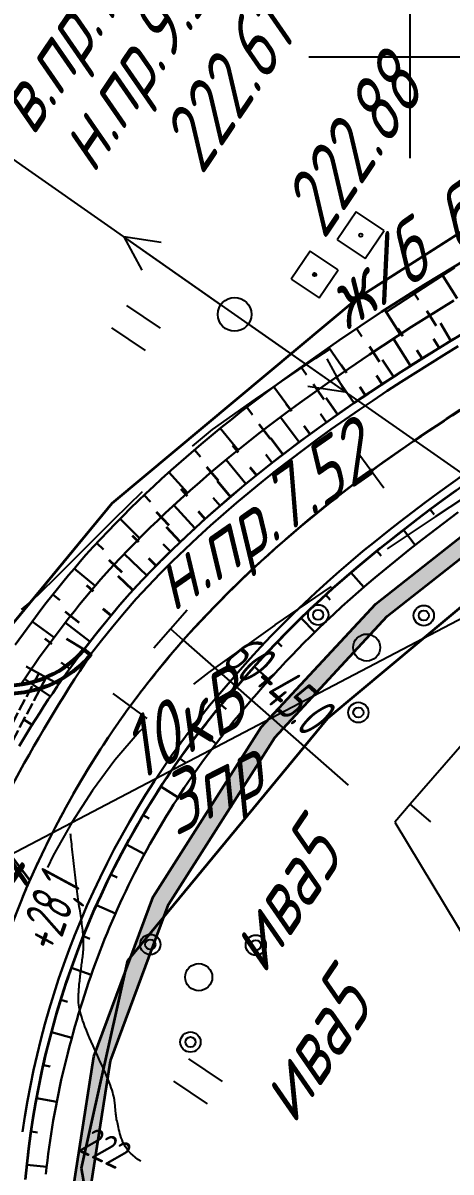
# Model space of a CAD drawing. Header units: millimetres. Extents: x -698 to 8131, y -704 to 4503.
# Drawn here: x 4483 to 4508.4, y 2994.8 to 3062.8 of the extents above; entities that cross this region are included whole.
import ezdxf
from ezdxf import colors
from ezdxf.entities.mleader import LeaderData, LeaderLine
from ezdxf.math import Vec2, Vec3

# ---------------------------------------------------------------- set-up
doc = ezdxf.new("R2010")
doc.units = ezdxf.units.MM
for name, pattern in [('ACAD_ISO02W100', [15, 12, -3]), ('CONTI', [0]), ('STROT', [1.7, 0.5, -1.2])]:
    doc.linetypes.add(name, pattern=pattern)
for name, color, linetype, lineweight in [('10', 1, 'Continuous', 35), ('КОПИЯ_ОСЬ_13_ОТКОСЫ', 7, 'Continuous', 30), ('ОСЬ_ВЕРХ_ПОКРЫТИЯ_ГРАНИЦЫ_ПОЛОС', 7, 'Continuous', 30), ('ОСЬ_ВЕРХ_ПОКРЫТИЯ_ОСЬ', 1, 'Continuous', 30), ('Ось_примыкания', 1, 'Continuous', 35), ('Площ примыкании', 101, 'Continuous', 30), ('Тротуар', 40, 'Continuous', 35), ('Трубы мет.', 7, 'ACAD_ISO02W100', 30)]:
    doc.layers.add(name, color=color, linetype=linetype, lineweight=lineweight)
for name, color, linetype in [('GOR_BDEFAULT', 212, 'CONTI'), ('NAD_MDEFAULT', 7, 'CONTI'), ('PI_OTDEFAULT', 172, 'CONTI'), ('PI_TTDEFAULT', 5, 'CONTI'), ('SETKR', 2, 'CONTI'), ('SIT_LDEFAULT', 7, 'CONTI'), ('USLZNDEFAULT', 7, 'CONTI'), ('ZAPSKDEFAULT', 7, 'CONTI'), ('Выноски', 250, 'Continuous'), ('ОСЬ_ВЕРХ_ПОКРЫТИЯ_ПИКЕТЫ', 1, 'Continuous'), ('ОСЬ_ВЕРХ_ПОКРЫТИЯ_РАЗБИВКА_КРИВ', 1, 'Continuous'), ('разметка', 7, 'Continuous')]:
    doc.layers.add(name, color=color, linetype=linetype)
doc.styles.add('eskd', font='isocpeui.ttf', dxfattribs={"width": 1.2})
doc.styles.add('SHRFT', font='isocpeui.ttf', dxfattribs={"width": 3.5})
doc.styles.get("Standard").update_dxf_attribs({"font": 'isocpeui.ttf'})
doc.styles.add('ГОСТ', font='isocpeui.ttf', dxfattribs={"height": 4})

# ---------------------------------------------------------------- blocks, each defined once
blk = doc.blocks.new('BL_333')
at = {"color": 0}
for p, q in [((0, -6), (0, 6)), ((-6, 0), (6, 0))]:
    blk.add_line(p, q, dxfattribs=at)
blk = doc.blocks.new('BL_2011')
at = {"color": 0}
for p, q in [((0, 0), (0, 2.4)), ((1.6, 0), (1.6, 2.4))]:
    blk.add_line(p, q, dxfattribs=at)
blk = doc.blocks.new('BL_2009')
at = {"color": 0}
for centre, radius in [((0, 3.46), 0.6), ((0, 3.46), 0.3), ((0, 0), 0.8), ((-3.46, -1.74), 0.6), ((3.46, -1.74), 0.6), ((-3.46, -1.74), 0.3), ((3.46, -1.74), 0.3)]:
    blk.add_circle(centre, radius, dxfattribs=at)
blk = doc.blocks.new('BL_20')
at = {"color": 0}
blk.add_circle((0, 0), 1, dxfattribs=at)
blk = doc.blocks.new('BL_27')
at = {"color": 0}
for p, q in [((1, 1), (-1, 1)), ((-1, 1), (-1, -1)), ((1, -1), (1, 1)), ((-1, -1), (1, -1))]:
    blk.add_line(p, q, dxfattribs=at)
blk.add_circle((0, 0), 0.1, dxfattribs=at)
blk = doc.blocks.new('*U49')
at = {"layer": 'КОПИЯ_ОСЬ_13_ОТКОСЫ'}
for points in [[(112.901, 417.104), (114.11, 418.74), (114.429, 419.16), (114.751, 419.578), (115.077, 419.993), (115.405, 420.405), (115.738, 420.815), (116.073, 421.222), (116.412, 421.626), (116.754, 422.027), (117.099, 422.426), (117.53, 422.896), (117.964, 423.362), (118.403, 423.825), (118.846, 424.283), (119.293, 424.738), (119.742, 425.182), (120.194, 425.622), (120.649, 426.059), (121.108, 426.491), (121.57, 426.921), (122.149, 427.444), (122.733, 427.962), (123.322, 428.475), (123.915, 428.982), (124.508, 429.476), (125.105, 429.966), (125.707, 430.45), (126.312, 430.929), (127.119, 431.552), (127.932, 432.167), (128.751, 432.773), (129.571, 433.366), (132.075, 435.128), (134.597, 436.808), (137.127, 438.416), (139.658, 439.965)], [(113.223, 414.718), (113.497, 415.128), (113.774, 415.535), (114.054, 415.94), (114.337, 416.343), (114.624, 416.743), (114.914, 417.142), (115.207, 417.537), (115.503, 417.931), (115.802, 418.322), (116.105, 418.711), (116.41, 419.097), (116.719, 419.48), (117.031, 419.862), (117.346, 420.24), (117.664, 420.616), (117.985, 420.99), (118.309, 421.361), (118.731, 421.817), (119.158, 422.27), (119.588, 422.718), (120.022, 423.163), (120.46, 423.604), (120.9, 424.036), (121.344, 424.463), (121.791, 424.888), (122.241, 425.308), (122.695, 425.725), (123.264, 426.234), (123.838, 426.738), (124.417, 427.237), (124.999, 427.73), (125.584, 428.211), (126.172, 428.688), (126.764, 429.16), (127.36, 429.627), (128.155, 430.234), (128.956, 430.834), (129.764, 431.425), (131.393, 432.59), (133.872, 434.292), (136.371, 435.921), (138.88, 437.486)], [(138.173, 439.056), (139.065, 437.598)], [(136.474, 438.001), (136.78, 437.52)], [(134.786, 436.928), (135.703, 435.486)], [(133.119, 435.823), (133.433, 435.352)], [(131.465, 434.699), (132.442, 433.31)], [(129.829, 433.548), (130.152, 433.089)], [(128.21, 432.374), (129.214, 431.024)], [(126.617, 431.166), (126.956, 430.727)], [(125.051, 429.921), (126.101, 428.631)], [(123.514, 428.641), (123.871, 428.225)], [(122.012, 427.321), (123.111, 426.098)], [(120.546, 425.96), (120.92, 425.568)], [(119.117, 424.56), (120.275, 423.419)], [(117.734, 423.116), (118.126, 422.75)], [(116.406, 421.619), (117.634, 420.582)], [(115.139, 420.072), (115.556, 419.741)], [(113.922, 418.485), (115.206, 417.536)]]:
    blk.add_lwpolyline(points, dxfattribs=at)

msp = doc.modelspace()

# ---------------------------------------------------------------- hatches: boundary and pattern name
at = {"layer": 'Тротуар', "lineweight": 30, "ltscale": 7}
msp.add_hatch(color=256, dxfattribs=at).paths.add_polyline_path([(4549.702, 3057.192), (4549.049, 3057.959), (4545.635, 3055.876), (4528.49, 3045.575), (4513.334, 3035.876), (4503.912, 3028.459), (4497.115, 3021.133), (4490.721, 3011.084), (4487.212, 3001.633), (4485.512, 2990.731), (4487.438, 2980.677), (4487.598, 2978.785), (4488.669, 2978.511), (4488.42, 2980.865), (4486.527, 2990.749), (4488.185, 3001.379), (4491.622, 3010.636), (4497.912, 3020.522), (4504.577, 3027.711), (4513.914, 3035.06), (4529.018, 3044.725), (4546.153, 3055.021)])

# ---------------------------------------------------------------- linework, layer by layer
at = {"layer": '10'}
for p, q in [((4594.853, 3105.354), (4502.873, 3046.584)), ((4502.873, 3046.584), (4488.273, 3034.384)), ((4488.273, 3034.384), (4472.633, 3015.434)), ((4501.053, 3021.664), (4513.503, 3032.064)), ((4501.053, 3021.664), (4513.503, 3032.064)), ((4489.213, 3007.324), (4501.053, 3021.664)), ((4489.213, 3007.324), (4501.053, 3021.664)), ((4486.483, 2995.014), (4489.213, 3007.324)), ((4486.483, 2995.014), (4489.213, 3007.324)), ((4489.673, 2976.534), (4486.483, 2995.014)), ((4489.673, 2976.534), (4486.483, 2995.014))]:
    msp.add_line(p, q, dxfattribs=at)
msp.add_lwpolyline([(4789.103, 3384.464), (4785.093, 3347.224), (4781.963, 3330.514), (4765.343, 3289.654), (4750.583, 3264.934), (4737.293, 3247.844), (4704.083, 3217.114), (4605.073, 3113.424), (4594.853, 3105.354), (4502.873, 3046.584), (4488.273, 3034.384), (4472.633, 3015.434), (4468.193, 2995.454), (4472.373, 2972.494)], dxfattribs=at)
at = {"layer": 'GOR_BDEFAULT', "color": 212, "elevation": 222, "flags": 128}
msp.add_lwpolyline([(4489.999, 2995.43), (4489.819, 2995.54), (4489.659, 2995.66), (4489.509, 2995.78), (4489.379, 2995.9), (4489.269, 2996.03), (4489.169, 2996.16), (4489.079, 2996.29), (4488.999, 2996.42), (4488.929, 2996.56), (4488.879, 2996.69), (4488.829, 2996.82), (4488.779, 2996.95), (4488.749, 2997.07), (4488.719, 2997.19), (4488.689, 2997.31), (4488.659, 2997.42), (4488.639, 2997.52), (4488.619, 2997.62), (4488.599, 2997.72), (4488.579, 2997.81), (4488.559, 2997.9), (4488.549, 2997.98), (4488.539, 2998.07), (4488.529, 2998.15), (4488.519, 2998.22), (4488.509, 2998.3), (4488.499, 2998.37), (4488.489, 2998.45), (4488.489, 2998.52), (4488.479, 2998.59), (4488.469, 2998.67), (4488.469, 2998.74), (4488.459, 2998.82), (4488.449, 2998.9), (4488.439, 2998.98), (4488.429, 2999.07), (4488.409, 2999.17), (4488.389, 2999.27), (4488.359, 2999.38), (4488.329, 2999.5), (4488.289, 2999.63), (4488.239, 2999.77), (4488.189, 2999.92), (4488.129, 3000.08), (4488.059, 3000.26), (4487.979, 3000.45), (4487.889, 3000.65), (4487.799, 3000.87), (4487.699, 3001.09), (4487.589, 3001.32), (4487.489, 3001.55), (4487.379, 3001.79), (4487.269, 3002.03), (4487.159, 3002.27), (4487.059, 3002.51), (4486.959, 3002.74), (4486.859, 3002.97), (4486.769, 3003.19), (4486.679, 3003.4), (4486.609, 3003.6), (4486.539, 3003.79), (4486.489, 3003.96), (4486.439, 3004.13), (4486.399, 3004.28), (4486.369, 3004.42), (4486.349, 3004.56), (4486.329, 3004.69), (4486.309, 3004.81), (4486.309, 3004.92), (4486.299, 3005.03), (4486.299, 3005.14), (4486.299, 3005.24), (4486.309, 3005.34), (4486.319, 3005.44), (4486.319, 3005.53), (4486.329, 3005.63), (4486.339, 3005.73), (4486.349, 3005.82), (4486.349, 3005.92), (4486.359, 3006.01), (4486.369, 3006.11), (4486.379, 3006.21), (4486.389, 3006.3), (4486.399, 3006.4), (4486.409, 3006.5), (4486.419, 3006.59), (4486.439, 3006.69), (4486.449, 3006.78), (4486.459, 3006.88), (4486.469, 3006.97), (4486.479, 3007.07), (4486.499, 3007.16), (4486.509, 3007.26), (4486.519, 3007.35), (4486.539, 3007.45), (4486.549, 3007.55), (4486.559, 3007.64), (4486.569, 3007.74), (4486.579, 3007.84), (4486.589, 3007.94), (4486.589, 3008.04), (4486.599, 3008.14), (4486.599, 3008.24), (4486.599, 3008.34), (4486.599, 3008.45), (4486.599, 3008.55), (4486.589, 3008.66), (4486.579, 3008.77), (4486.579, 3008.88), (4486.559, 3008.99), (4486.549, 3009.11), (4486.539, 3009.23), (4486.519, 3009.35), (4486.499, 3009.47), (4486.489, 3009.59), (4486.469, 3009.72), (4486.449, 3009.84), (4486.429, 3009.97), (4486.409, 3010.11), (4486.389, 3010.24), (4486.369, 3010.38), (4486.349, 3010.52), (4486.319, 3010.66), (4486.299, 3010.8), (4486.279, 3010.95), (4486.259, 3011.1), (4486.239, 3011.25), (4486.219, 3011.4), (4486.199, 3011.56), (4486.179, 3011.72), (4486.159, 3011.88), (4486.139, 3012.04), (4486.119, 3012.21), (4486.099, 3012.38), (4486.079, 3012.55), (4486.059, 3012.72), (4486.039, 3012.89), (4486.019, 3013.07), (4485.999, 3013.24), (4485.979, 3013.41), (4485.959, 3013.58), (4485.949, 3013.74), (4485.929, 3013.9), (4485.909, 3014.06), (4485.899, 3014.21), (4485.879, 3014.35), (4485.869, 3014.48), (4485.849, 3014.6), (4485.839, 3014.71), (4485.829, 3014.81)], dxfattribs=at)
msp.add_lwpolyline([(4489.999, 2995.43), (4489.819, 2995.54), (4489.659, 2995.66), (4489.509, 2995.78), (4489.379, 2995.9), (4489.269, 2996.03), (4489.169, 2996.16), (4489.079, 2996.29), (4488.999, 2996.42), (4488.929, 2996.56), (4488.879, 2996.69), (4488.829, 2996.82), (4488.779, 2996.95), (4488.749, 2997.07), (4488.719, 2997.19), (4488.689, 2997.31), (4488.659, 2997.42), (4488.639, 2997.52), (4488.619, 2997.62), (4488.599, 2997.72), (4488.579, 2997.81), (4488.559, 2997.9), (4488.549, 2997.98), (4488.539, 2998.07), (4488.529, 2998.15), (4488.519, 2998.22), (4488.509, 2998.3), (4488.499, 2998.37), (4488.489, 2998.45), (4488.489, 2998.52), (4488.479, 2998.59), (4488.469, 2998.67), (4488.469, 2998.74), (4488.459, 2998.82), (4488.449, 2998.9), (4488.439, 2998.98), (4488.429, 2999.07), (4488.409, 2999.17), (4488.389, 2999.27), (4488.359, 2999.38), (4488.329, 2999.5), (4488.289, 2999.63), (4488.239, 2999.77), (4488.189, 2999.92), (4488.129, 3000.08), (4488.059, 3000.26), (4487.979, 3000.45), (4487.889, 3000.65), (4487.799, 3000.87), (4487.699, 3001.09), (4487.589, 3001.32), (4487.489, 3001.55), (4487.379, 3001.79), (4487.269, 3002.03), (4487.159, 3002.27), (4487.059, 3002.51), (4486.959, 3002.74), (4486.859, 3002.97), (4486.769, 3003.19), (4486.679, 3003.4), (4486.609, 3003.6), (4486.539, 3003.79), (4486.489, 3003.96), (4486.439, 3004.13), (4486.399, 3004.28), (4486.369, 3004.42), (4486.349, 3004.56), (4486.329, 3004.69), (4486.309, 3004.81), (4486.309, 3004.92), (4486.299, 3005.03), (4486.299, 3005.14), (4486.299, 3005.24), (4486.309, 3005.34), (4486.319, 3005.44), (4486.319, 3005.53), (4486.329, 3005.63), (4486.339, 3005.73), (4486.349, 3005.82), (4486.349, 3005.92), (4486.359, 3006.01), (4486.369, 3006.11), (4486.379, 3006.21), (4486.389, 3006.3), (4486.399, 3006.4), (4486.409, 3006.5), (4486.419, 3006.59), (4486.439, 3006.69), (4486.449, 3006.78), (4486.459, 3006.88), (4486.469, 3006.97), (4486.479, 3007.07), (4486.499, 3007.16), (4486.509, 3007.26), (4486.519, 3007.35), (4486.539, 3007.45), (4486.549, 3007.55), (4486.559, 3007.64), (4486.569, 3007.74), (4486.579, 3007.84), (4486.589, 3007.94), (4486.589, 3008.04), (4486.599, 3008.14), (4486.599, 3008.24), (4486.599, 3008.34), (4486.599, 3008.45), (4486.599, 3008.55), (4486.589, 3008.66), (4486.579, 3008.77), (4486.579, 3008.88), (4486.559, 3008.99), (4486.549, 3009.11), (4486.539, 3009.23), (4486.519, 3009.35), (4486.499, 3009.47), (4486.489, 3009.59), (4486.469, 3009.72), (4486.449, 3009.84), (4486.429, 3009.97), (4486.409, 3010.11), (4486.389, 3010.24), (4486.369, 3010.38), (4486.349, 3010.52), (4486.319, 3010.66), (4486.299, 3010.8), (4486.279, 3010.95), (4486.259, 3011.1), (4486.239, 3011.25), (4486.219, 3011.4), (4486.199, 3011.56), (4486.179, 3011.72), (4486.159, 3011.88), (4486.139, 3012.04), (4486.119, 3012.21), (4486.099, 3012.38), (4486.079, 3012.55), (4486.059, 3012.72), (4486.039, 3012.89), (4486.019, 3013.07), (4485.999, 3013.24), (4485.979, 3013.41), (4485.959, 3013.58), (4485.949, 3013.74), (4485.929, 3013.9), (4485.909, 3014.06), (4485.899, 3014.21), (4485.879, 3014.35), (4485.869, 3014.48), (4485.849, 3014.6), (4485.839, 3014.71), (4485.829, 3014.81)], dxfattribs=at)
at = {"layer": 'PI_TTDEFAULT', "color": 5}
msp.add_point((4500.279, 3047.94, 222.862), dxfattribs=at)
at = {"layer": 'SIT_LDEFAULT', "color": 7}
for p, q in [((4470.679, 3062.98), (4495.539, 3045.58)), ((4494.719, 3046.15), (4488.989, 3050.17)), ((4488.989, 3050.17), (4490.049, 3048.2)), ((4491.199, 3049.84), (4488.989, 3050.17)), ((4504.539, 3045.73), (4508.579, 3048.36)), ((4495.539, 3045.58), (4515.979, 3031.25)), ((4496.359, 3045.01), (4502.089, 3040.99)), ((4500.349, 3042.98), (4501.199, 3043.54)), ((4496.769, 3040.56), (4500.349, 3042.98)), ((4502.089, 3040.99), (4501.029, 3042.95)), ((4499.879, 3041.32), (4502.089, 3040.99)), ((4494.239, 3038.76), (4496.769, 3040.56)), ((4493.039, 3037.78), (4494.239, 3038.76)), ((4511.639, 3036.39), (4507.409, 3033.6)), ((4488.399, 3033.44), (4490.079, 3035.09)), ((4507.409, 3033.6), (4504.579, 3031.7)), ((4486.539, 3031.57), (4488.399, 3033.44)), ((4484.869, 3029.89), (4486.539, 3031.57)), ((4515.979, 3031.25), (4463.799, 3003.88)), ((4483.489, 3028.57), (4484.869, 3029.89)), ((4501.259, 3029.47), (4497.929, 3027.19)), ((4482.919, 3028.11), (4483.489, 3028.57)), ((4497.929, 3027.18), (4493.999, 3024.37)), ((4493.989, 3024.38), (4493.109, 3023.69)), ((4512.479, 3024.12), (4505.939, 3016.57)), ((4489.899, 3020.86), (4488.449, 3019.18)), ((4490.099, 3021.05), (4489.899, 3020.86)), ((4488.449, 3019.18), (4487.119, 3017.38)), ((4487.119, 3017.38), (4485.899, 3015.49)), ((4505.939, 3016.57), (4505.019, 3015.51)), ((4507.149, 3015.52), (4505.939, 3016.57)), ((4485.899, 3015.49), (4484.799, 3013.53)), ((4505.029, 3015.51), (4509.469, 3008.15)), ((4484.799, 3013.53), (4484.469, 3012.83))]:
    msp.add_line(p, q, dxfattribs=at)
at = {"layer": 'КОПИЯ_ОСЬ_13_ОТКОСЫ'}
for points in [[(4482.867, 3023.632), (4483.141, 3024.042), (4483.418, 3024.449), (4483.698, 3024.854), (4483.981, 3025.257), (4484.268, 3025.658), (4484.558, 3026.056), (4484.851, 3026.452), (4485.147, 3026.845), (4485.446, 3027.236), (4485.749, 3027.625), (4486.054, 3028.011), (4486.363, 3028.395), (4486.675, 3028.776), (4486.99, 3029.154), (4487.308, 3029.531), (4487.629, 3029.904), (4487.953, 3030.275), (4488.375, 3030.731), (4488.802, 3031.184), (4489.232, 3031.632), (4489.666, 3032.077), (4490.104, 3032.518), (4490.545, 3032.95), (4490.988, 3033.378), (4491.435, 3033.802), (4491.885, 3034.222), (4492.339, 3034.639), (4492.908, 3035.148), (4493.482, 3035.652), (4494.061, 3036.151), (4494.644, 3036.644), (4495.228, 3037.126), (4495.816, 3037.602), (4496.408, 3038.074), (4497.004, 3038.541), (4497.799, 3039.148), (4498.601, 3039.748), (4499.408, 3040.339), (4501.038, 3041.504), (4503.516, 3043.207), (4506.015, 3044.835), (4508.524, 3046.4)], [(4482.778, 3020.006), (4483.017, 3020.406), (4483.258, 3020.805), (4483.503, 3021.202), (4483.751, 3021.597), (4484.002, 3021.991), (4484.256, 3022.382), (4484.513, 3022.771), (4484.774, 3023.158), (4485.037, 3023.543), (4485.303, 3023.926), (4485.572, 3024.307), (4485.844, 3024.686), (4486.12, 3025.062), (4486.398, 3025.436), (4486.679, 3025.809), (4486.963, 3026.179), (4487.25, 3026.546), (4487.54, 3026.912), (4487.833, 3027.275), (4488.128, 3027.636), (4488.426, 3027.994), (4488.728, 3028.35), (4489.032, 3028.704), (4489.339, 3029.055), (4489.749, 3029.498), (4490.163, 3029.937), (4490.582, 3030.372), (4491.004, 3030.804), (4491.429, 3031.231), (4491.858, 3031.651), (4492.29, 3032.067), (4492.725, 3032.479), (4493.164, 3032.888), (4493.606, 3033.293), (4494.161, 3033.789), (4494.721, 3034.28), (4495.286, 3034.766), (4495.855, 3035.246), (4496.426, 3035.717), (4497.001, 3036.182), (4497.58, 3036.643), (4498.163, 3037.099), (4498.943, 3037.694), (4499.729, 3038.28), (4500.52, 3038.859), (4502.942, 3040.553), (4505.405, 3042.18), (4507.891, 3043.742), (4510.39, 3045.248)], [(4505.959, 3042.528), (4504.947, 3044.139)], [(4507.652, 3043.592), (4507.315, 3044.129)], [(4502.619, 3040.328), (4501.55, 3041.856)], [(4504.282, 3041.439), (4503.94, 3041.957)], [(4500.981, 3039.181), (4500.627, 3039.687)], [(4499.361, 3038.007), (4498.255, 3039.49)], [(4496.212, 3035.541), (4495.038, 3036.97)], [(4497.772, 3036.793), (4497.391, 3037.278)], [(4483.187, 2994.581), (4483.225, 2994.98), (4483.266, 2995.378), (4483.311, 2995.776), (4483.358, 2996.173), (4483.409, 2996.57), (4483.463, 2996.967), (4483.52, 2997.363), (4483.58, 2997.759), (4483.643, 2998.154), (4483.709, 2998.548), (4483.778, 2998.943), (4483.851, 2999.336), (4483.927, 2999.729), (4484.005, 3000.122), (4484.087, 3000.514), (4484.172, 3000.905), (4484.26, 3001.295), (4484.351, 3001.685), (4484.445, 3002.074), (4484.542, 3002.462), (4484.642, 3002.85), (4484.746, 3003.236), (4484.852, 3003.622), (4484.962, 3004.007), (4485.074, 3004.391), (4485.189, 3004.775), (4485.307, 3005.157), (4485.429, 3005.538), (4485.553, 3005.919), (4485.681, 3006.298), (4485.811, 3006.676), (4485.944, 3007.054), (4486.081, 3007.43), (4486.22, 3007.805), (4486.362, 3008.18), (4486.507, 3008.552), (4486.656, 3008.924), (4486.807, 3009.295), (4486.961, 3009.664), (4487.118, 3010.033), (4487.277, 3010.4), (4487.44, 3010.765), (4487.606, 3011.13), (4487.774, 3011.493), (4487.945, 3011.854), (4488.119, 3012.215), (4488.296, 3012.574), (4488.476, 3012.931), (4488.658, 3013.288), (4488.844, 3013.642), (4489.032, 3013.996), (4489.223, 3014.348), (4489.417, 3014.698), (4489.613, 3015.046), (4489.812, 3015.394), (4490.014, 3015.739), (4490.219, 3016.083), (4490.426, 3016.426), (4490.636, 3016.766), (4490.849, 3017.105), (4491.064, 3017.443), (4491.282, 3017.778), (4491.503, 3018.112), (4491.726, 3018.444), (4491.952, 3018.775), (4492.18, 3019.103), (4492.412, 3019.43), (4492.645, 3019.755), (4492.881, 3020.078), (4493.12, 3020.4), (4493.361, 3020.719), (4493.605, 3021.036), (4493.851, 3021.352), (4494.1, 3021.665), (4494.351, 3021.977), (4494.605, 3022.287), (4494.861, 3022.594), (4495.119, 3022.9), (4495.38, 3023.203), (4495.644, 3023.505), (4495.983, 3023.901), (4496.325, 3024.295), (4496.671, 3024.685), (4497.021, 3025.072), (4497.374, 3025.457), (4497.734, 3025.839), (4498.098, 3026.218), (4498.464, 3026.595), (4498.835, 3026.968), (4499.207, 3027.339), (4499.683, 3027.799), (4500.162, 3028.255), (4500.646, 3028.706), (4501.134, 3029.153), (4501.631, 3029.597), (4502.132, 3030.036), (4502.637, 3030.472), (4503.145, 3030.903), (4505.23, 3032.594), (4507.402, 3034.248), (4509.645, 3035.861)], [(4493.194, 3032.916), (4491.941, 3034.273)], [(4494.686, 3034.249), (4494.281, 3034.714)], [(4484.37, 2994.668), (4484.413, 2995.067), (4484.46, 2995.466), (4484.51, 2995.864), (4484.564, 2996.262), (4484.62, 2996.66), (4484.68, 2997.057), (4484.743, 2997.453), (4484.809, 2997.849), (4484.879, 2998.245), (4484.951, 2998.64), (4485.028, 2999.042), (4485.109, 2999.444), (4485.193, 2999.845), (4485.281, 3000.245), (4485.372, 3000.644), (4485.466, 3001.043), (4485.564, 3001.441), (4485.664, 3001.838), (4485.768, 3002.234), (4485.876, 3002.63), (4485.986, 3003.024), (4486.089, 3003.401), (4486.196, 3003.776), (4486.305, 3004.151), (4486.417, 3004.524), (4486.532, 3004.897), (4486.651, 3005.269), (4486.771, 3005.64), (4486.895, 3006.01), (4487.022, 3006.379), (4487.152, 3006.747), (4487.284, 3007.114), (4487.42, 3007.48), (4487.558, 3007.845), (4487.699, 3008.209), (4487.843, 3008.571), (4487.99, 3008.933), (4488.14, 3009.293), (4488.293, 3009.652), (4488.448, 3010.01), (4488.607, 3010.367), (4488.768, 3010.722), (4488.931, 3011.076), (4489.098, 3011.429), (4489.268, 3011.78), (4489.44, 3012.131), (4489.614, 3012.479), (4489.792, 3012.827), (4489.973, 3013.173), (4490.156, 3013.517), (4490.341, 3013.861), (4490.53, 3014.202), (4490.721, 3014.542), (4490.915, 3014.881), (4491.111, 3015.218), (4491.311, 3015.554), (4491.512, 3015.888), (4491.717, 3016.22), (4491.924, 3016.551), (4492.133, 3016.88), (4492.346, 3017.207), (4492.561, 3017.533), (4492.778, 3017.857), (4492.998, 3018.18), (4493.22, 3018.5), (4493.463, 3018.843), (4493.707, 3019.184), (4493.955, 3019.523), (4494.206, 3019.859), (4494.46, 3020.194), (4494.716, 3020.526), (4494.975, 3020.856), (4495.237, 3021.184), (4495.502, 3021.51), (4495.769, 3021.834), (4496.039, 3022.155), (4496.53, 3022.724), (4496.86, 3023.113), (4497.194, 3023.499), (4497.531, 3023.881), (4497.872, 3024.261), (4498.216, 3024.638), (4498.568, 3025.014), (4498.923, 3025.387), (4499.282, 3025.756), (4499.643, 3026.124), (4500.007, 3026.488), (4500.473, 3026.941), (4500.943, 3027.39), (4501.417, 3027.835), (4501.895, 3028.275), (4502.383, 3028.713), (4502.875, 3029.147), (4503.37, 3029.577), (4503.869, 3030.003), (4505.92, 3031.676), (4506.619, 3032.222), (4508.783, 3033.87)], [(4507.121, 3034.034), (4507.352, 3033.73)], [(4505.529, 3032.823), (4506.223, 3031.912)], [(4491.743, 3031.539), (4491.314, 3031.98)], [(4503.969, 3031.572), (4504.212, 3031.272)], [(4490.337, 3030.118), (4489.004, 3031.396)], [(4502.43, 3030.295), (4503.186, 3029.418)], [(4500.932, 3028.969), (4501.195, 3028.682)], [(4488.232, 3027.76), (4487.758, 3028.154)], [(4499.475, 3027.599), (4500.286, 3026.76)], [(4486.98, 3026.2), (4485.52, 3027.332)], [(4498.063, 3026.182), (4498.345, 3025.91)], [(4485.782, 3024.599), (4485.283, 3024.96)], [(4496.701, 3024.718), (4497.577, 3023.933)], [(4484.639, 3022.958), (4483.105, 3023.989)], [(4494.741, 3022.451), (4495.047, 3022.197)], [(4483.551, 3021.28), (4483.029, 3021.606)], [(4493.492, 3020.89), (4494.437, 3020.164)], [(4492.305, 3019.28), (4492.632, 3019.048)], [(4491.182, 3017.625), (4492.191, 3016.969)], [(4490.126, 3015.927), (4490.474, 3015.72)], [(4489.136, 3014.189), (4490.205, 3013.609)], [(4488.216, 3012.413), (4488.584, 3012.232)], [(4487.367, 3010.603), (4488.489, 3010.103)], [(4486.59, 3008.76), (4486.974, 3008.607)], [(4485.885, 3006.888), (4487.055, 3006.474)], [(4485.255, 3004.99), (4485.653, 3004.867)], [(4484.701, 3003.069), (4485.908, 3002.746)], [(4484.222, 3001.127), (4484.615, 3001.039)], [(4483.82, 2999.168), (4485.01, 2998.948)], [(4483.495, 2997.195), (4483.882, 2997.139)], [(4483.248, 2995.21), (4484.416, 2995.089)]]:
    msp.add_lwpolyline(points, dxfattribs=at)
at = {"layer": 'ОСЬ_ВЕРХ_ПОКРЫТИЯ_ГРАНИЦЫ_ПОЛОС', "linetype": 'Continuous'}
for points in [[(4477.355, 3025.772, 0.465023), (4486.629, 3025.743), (4487.277, 3026.58), (4487.949, 3027.418), (4488.636, 3028.243), (4489.342, 3029.059), (4490.057, 3029.828), (4490.781, 3030.579), (4491.515, 3031.316), (4492.26, 3032.04), (4493.014, 3032.75), (4493.777, 3033.448), (4494.549, 3034.132), (4495.328, 3034.804), (4496.116, 3035.463), (4496.91, 3036.111), (4497.71, 3036.747), (4498.517, 3037.371), (4499.329, 3037.985), (4500.147, 3038.588), (4500.969, 3039.181), (4501.796, 3039.765), (4502.626, 3040.339), (4503.461, 3040.904), (4504.298, 3041.46), (4505.138, 3042.008), (4505.981, 3042.549), (4506.827, 3043.082), (4507.674, 3043.608), (4508.523, 3044.128)], [(4477.009, 3025.402, 0.462369), (4487.018, 3025.429), (4487.018, 3025.429), (4487.018, 3025.429), (4487.018, 3025.429), (4487.018, 3025.429), (4487.018, 3025.429), (4487.018, 3025.429), (4487.018, 3025.429), (4487.669, 3026.271), (4488.336, 3027.101), (4489.018, 3027.919), (4489.714, 3028.725), (4490.42, 3029.484), (4491.138, 3030.229), (4491.866, 3030.961), (4492.605, 3031.679), (4493.354, 3032.384), (4494.111, 3033.076), (4494.878, 3033.756), (4495.652, 3034.423), (4496.434, 3035.078), (4497.223, 3035.721), (4498.019, 3036.353), (4498.821, 3036.974), (4499.629, 3037.585), (4500.442, 3038.184), (4501.26, 3038.774), (4502.082, 3039.355), (4502.909, 3039.926), (4503.739, 3040.489), (4504.573, 3041.043), (4505.41, 3041.589), (4506.25, 3042.127), (4507.092, 3042.658), (4507.936, 3043.183), (4508.783, 3043.701)]]:
    msp.add_lwpolyline(points, format="xyb", dxfattribs=at)
for points in [[(4509.113, 3036.099), (4508.343, 3035.551), (4507.578, 3034.998), (4506.82, 3034.439), (4506.069, 3033.874), (4505.325, 3033.303), (4504.588, 3032.725), (4503.859, 3032.14), (4503.138, 3031.549), (4502.426, 3030.95), (4501.722, 3030.344), (4501.028, 3029.73), (4500.344, 3029.108), (4499.669, 3028.478), (4499.005, 3027.841), (4498.353, 3027.194), (4497.711, 3026.54), (4497.082, 3025.876), (4496.464, 3025.205), (4495.86, 3024.524), (4495.268, 3023.835), (4494.66, 3023.131), (4494.064, 3022.416), (4493.482, 3021.691), (4492.912, 3020.955), (4492.356, 3020.208), (4491.814, 3019.452), (4491.286, 3018.686), (4490.771, 3017.911), (4490.271, 3017.126), (4489.785, 3016.333), (4489.313, 3015.53), (4488.856, 3014.72), (4488.414, 3013.901), (4487.987, 3013.074), (4487.575, 3012.24), (4487.178, 3011.398), (4486.796, 3010.55), (4486.43, 3009.694), (4486.08, 3008.832), (4485.745, 3007.964), (4485.426, 3007.09), (4485.123, 3006.21), (4484.836, 3005.325), (4484.565, 3004.435), (4484.31, 3003.54), (4484.071, 3002.64), (4483.849, 3001.737), (4483.643, 3000.829), (4483.454, 2999.918), (4483.281, 2999.004), (4483.125, 2998.086), (4482.985, 2997.166)], [(4508.634, 3035.145), (4507.873, 3034.594), (4507.119, 3034.038), (4506.371, 3033.476), (4505.631, 3032.907), (4504.898, 3032.333), (4504.174, 3031.752), (4503.457, 3031.164), (4502.75, 3030.569), (4502.051, 3029.967), (4501.362, 3029.358), (4500.682, 3028.74), (4500.013, 3028.115), (4499.355, 3027.483), (4498.707, 3026.842), (4498.071, 3026.193), (4497.447, 3025.535), (4496.835, 3024.869), (4496.236, 3024.195), (4495.647, 3023.509), (4495.041, 3022.808), (4494.451, 3022.1), (4493.874, 3021.381), (4493.311, 3020.652), (4492.76, 3019.913), (4492.223, 3019.164), (4491.7, 3018.406), (4491.19, 3017.638), (4490.695, 3016.861), (4490.214, 3016.075), (4489.747, 3015.281), (4489.294, 3014.478), (4488.856, 3013.667), (4488.433, 3012.849), (4488.025, 3012.023), (4487.632, 3011.189), (4487.254, 3010.349), (4486.892, 3009.501), (4486.545, 3008.648), (4486.213, 3007.788), (4485.897, 3006.923), (4485.597, 3006.051), (4485.313, 3005.175), (4485.044, 3004.293), (4484.792, 3003.407), (4484.556, 3002.516), (4484.335, 3001.622), (4484.132, 3000.723), (4483.944, 2999.821), (4483.773, 2998.915), (4483.619, 2998.007), (4483.48, 2997.096), (4483.359, 2996.182), (4483.254, 2995.267), (4483.166, 2994.35)]]:
    msp.add_lwpolyline(points, dxfattribs=at)
at = {"layer": 'ОСЬ_ВЕРХ_ПОКРЫТИЯ_ОСЬ'}
msp.add_lwpolyline([(4478.869, 2986.704, -0.197747), (4492.5, 3026.29), (4492.5, 3026.29), (4493.149, 3027.014), (4493.81, 3027.727), (4494.483, 3028.428), (4495.168, 3029.119), (4495.863, 3029.798), (4496.568, 3030.467), (4497.283, 3031.126), (4498.008, 3031.774), (4498.741, 3032.413), (4499.483, 3033.041), (4500.233, 3033.66), (4500.99, 3034.27), (4501.754, 3034.871), (4502.525, 3035.463), (4503.303, 3036.047), (4504.086, 3036.622), (4504.875, 3037.19), (4505.67, 3037.751), (4506.469, 3038.304), (4507.273, 3038.851), (4508.081, 3039.392), (4508.893, 3039.926)], format="xyb", dxfattribs=at)
at = {"layer": 'ОСЬ_ВЕРХ_ПОКРЫТИЯ_ПИКЕТЫ'}
for p, q in [((4504.368, 3035.28), (4502.886, 3037.293)), ((4490.372, 3021.645), (4488.353, 3023.12))]:
    msp.add_line(p, q, dxfattribs=at)
at = {"layer": 'ОСЬ_ВЕРХ_ПОКРЫТИЯ_РАЗБИВКА_КРИВ'}
for p, q in [((4490.758, 3025.825), (4492.741, 3028.077)), ((4492.5, 3026.29), (4491.75, 3026.951)), ((4492.5, 3026.29), (4502.256, 3017.698))]:
    msp.add_line(p, q, dxfattribs=at)
at = {"layer": 'Ось_примыкания', "color": 0}
for p, q in [((4506.913, 3045.798), (4507.468, 3044.893)), ((4505.208, 3044.752), (4505.491, 3044.29)), ((4508.344, 3044.015), (4507.719, 3045.051)), ((4503.524, 3043.674), (4504.11, 3042.763)), ((4506.645, 3042.959), (4506.326, 3043.467)), ((4501.852, 3042.575), (4502.158, 3042.126)), ((4504.958, 3041.885), (4504.297, 3042.886)), ((4500.199, 3041.45), (4500.822, 3040.535)), ((4503.289, 3040.783), (4502.959, 3041.283)), ((4501.644, 3039.646), (4500.956, 3040.629)), ((4498.575, 3040.283), (4498.9, 3039.841)), ((4496.978, 3039.079), (4497.643, 3038.211)), ((4500.013, 3038.488), (4499.659, 3038.972)), ((4495.409, 3037.838), (4495.753, 3037.416)), ((4498.413, 3037.289), (4497.685, 3038.243)), ((4493.871, 3036.56), (4494.573, 3035.734)), ((4496.841, 3036.053), (4496.463, 3036.519)), ((4495.3, 3034.778), (4494.526, 3035.694)), ((4492.367, 3035.242), (4492.727, 3034.841)), ((4490.9, 3033.883), (4491.641, 3033.105)), ((4493.794, 3033.461), (4493.395, 3033.909)), ((4492.327, 3032.102), (4491.502, 3032.973)), ((4489.472, 3032.483), (4489.852, 3032.106)), ((4488.088, 3031.039), (4488.866, 3030.31)), ((4490.902, 3030.699), (4490.473, 3031.119)), ((4486.768, 3029.537), (4487.175, 3029.195)), ((4489.521, 3029.252), (4488.642, 3030.068)), ((4488.214, 3027.739), (4487.753, 3028.123)), ((4485.508, 3027.984), (4486.34, 3027.33)), ((4484.299, 3026.391), (4484.724, 3026.079)), ((4486.963, 3026.179), (4486.963, 3026.179))]:
    msp.add_line(p, q, dxfattribs=at)
at = {"layer": 'Ось_примыкания', "color": 0, "ltscale": 7}
msp.add_line((4486.629, 3025.743), (4485.598, 3026.369), dxfattribs=at)
at = {"layer": 'Ось_примыкания', "linetype": 'Continuous'}
for points in [[(4483.166, 2994.35), (4483.254, 2995.267), (4483.359, 2996.182), (4483.48, 2997.096), (4483.619, 2998.007), (4483.773, 2998.915), (4483.944, 2999.821), (4484.132, 3000.723), (4484.335, 3001.622), (4484.556, 3002.516), (4484.792, 3003.407), (4485.044, 3004.293), (4485.313, 3005.175), (4485.597, 3006.051), (4485.897, 3006.923), (4486.213, 3007.788), (4486.545, 3008.648), (4486.892, 3009.501), (4487.254, 3010.349), (4487.632, 3011.189), (4488.025, 3012.023), (4488.433, 3012.849), (4488.856, 3013.667), (4489.294, 3014.478), (4489.747, 3015.281), (4490.214, 3016.075), (4490.695, 3016.861), (4491.19, 3017.638), (4491.7, 3018.406), (4492.223, 3019.164), (4492.76, 3019.913), (4493.311, 3020.652), (4493.874, 3021.381), (4494.451, 3022.1), (4495.041, 3022.808), (4495.647, 3023.509), (4496.236, 3024.195), (4496.835, 3024.869), (4497.447, 3025.535), (4498.071, 3026.193), (4498.707, 3026.842), (4499.355, 3027.483), (4500.013, 3028.115), (4500.682, 3028.74), (4501.362, 3029.358), (4502.051, 3029.967), (4502.75, 3030.569), (4503.457, 3031.164), (4504.174, 3031.752), (4504.898, 3032.333), (4505.631, 3032.907), (4506.371, 3033.476), (4507.119, 3034.038), (4507.873, 3034.594), (4508.634, 3035.145)], [(4474.934, 3023.179), (4483.418, 3012.058)]]:
    msp.add_lwpolyline(points, dxfattribs=at)
at = {"layer": 'Площ примыкании', "linetype": 'Continuous', "lineweight": 30}
msp.add_lwpolyline([(4472.857, 3020.953), (4477.251, 3015.195, -0.261066), (4478.287, 3009.084, -0.048828), (4487.018, 3025.429, -0.462355), (4477.009, 3025.402)], format="xyb", dxfattribs=at)
at = {"layer": 'Площ примыкании', "color": 4, "lineweight": 53, "ltscale": 7}
msp.add_lwpolyline([(4486.619, 3025.73), (4487.01, 3025.42, -0.464305), (4477.026, 3025.42), (4477.355, 3025.772, 0.464092), (4486.619, 3025.73, -30851.96531)], format="xyb", dxfattribs=at)
at = {"layer": 'разметка', "lineweight": 30, "ltscale": 7}
msp.add_lwpolyline([(4490.033, 3023.281, -0.010875), (4492.5, 3026.29, -0.059731), (4505.685, 3037.762, -0.019876), (4520.52, 3047, 0.001893), (4545.335, 3061.631, 0.005338)], format="xyb", dxfattribs=at)
at = {"layer": 'разметка', "linetype": 'STROT', "lineweight": 30}
msp.add_lwpolyline([(4481.646, 3007.479, -0.081863), (4490.033, 3023.281)], format="xyb", dxfattribs=at)
at = {"layer": 'Тротуар', "linetype": 'Continuous'}
for points in [[(4488.42, 2980.865), (4486.527, 2990.749), (4488.185, 3001.379), (4491.622, 3010.636), (4497.912, 3020.522), (4504.577, 3027.711), (4513.914, 3035.06), (4529.018, 3044.725), (4546.153, 3055.021), (4549.702, 3057.192), (4553.74, 3061.51)], [(4487.438, 2980.677), (4485.512, 2990.731), (4487.212, 3001.633), (4490.721, 3011.084), (4497.117, 3021.135), (4503.897, 3028.448), (4513.334, 3035.876), (4528.491, 3045.575), (4545.634, 3055.876), (4549.049, 3057.959), (4549.339, 3058.269), (4548.595, 3059.518)]]:
    msp.add_lwpolyline(points, dxfattribs=at)
at = {"layer": 'Трубы мет.', "lineweight": 30}
msp.add_lwpolyline([(4485.067, 3023.693), (4483.199, 3024.721)], dxfattribs=at)
at = {"layer": 'Трубы мет.', "lineweight": 30, "ltscale": 0.06}
for points in [[(4476.88, 3011.007), (4483.946, 3024.31)], [(4477.322, 3010.773), (4484.384, 3024.068)]]:
    msp.add_lwpolyline(points, dxfattribs=at)

# ---------------------------------------------------------------- block references
at = {"layer": 'SETKR', "color": 82}
msp.add_blockref('BL_333', (4505.929, 3060.83), dxfattribs=at)
at = {"layer": 'USLZNDEFAULT', "color": 7, "rotation": 56}
for name, p in [('BL_27', (4503.009, 3050.27)), ('BL_27', (4500.279, 3047.94)), ('BL_20', (4495.539, 3045.58)), ('BL_2009', (4503.359, 3025.85)), ('BL_2009', (4493.419, 3006.33))]:
    msp.add_blockref(name, p, dxfattribs=at)
at = {"layer": 'ZAPSKDEFAULT', "color": 7, "rotation": 56}
for p in [(4490.263, 3043.447), (4493.929, 2998.83)]:
    msp.add_blockref('BL_2011', p, dxfattribs=at)
at = {"layer": 'КОПИЯ_ОСЬ_13_ОТКОСЫ'}
msp.add_blockref('*U49', (4369.644, 2608.914), dxfattribs=at)

# ---------------------------------------------------------------- texts
at = {"layer": 'GOR_BDEFAULT', "color": 212, "style": 'SHRFT', "width": 0.75}
msp.add_text('222', height=1.7223, rotation=334.70398, dxfattribs=at).set_placement((4486.176, 2996.054, 222))
msp.add_text('222', height=1.7223, rotation=334.70398, dxfattribs=at).set_placement((4486.176, 2996.054, 222))
at = {"layer": 'NAD_MDEFAULT', "color": 7, "style": 'eskd', "oblique": 10, "width": 0.8}
for s, rotation, p in [('в.о.11.63', 56, (4480.988, 3060.685)), ('в.пр.11.28', 56, (4483.598, 3056.051)), ('н.пр.9.36', 56, (4487.191, 3053.837)), ('ж/б блоки', 35, (4502.197, 3044.584)), ('н.пр.7.52', 34.81345, (4491.911, 3027.91)), ('10кВ', 29.06827, (4489.814, 3017.86)), ('3пр', 27, (4492.019, 3014.635)), ('ива5', 56, (4497.278, 3006.418)), ('н.пр.5.94', 56, (4475.298, 2999.96)), ('ива5', 56, (4499.055, 2997.536))]:
    msp.add_text(s, height=3.5, rotation=rotation, dxfattribs=at).set_placement(p)
at = {"layer": 'PI_OTDEFAULT', "color": 172, "style": 'eskd', "oblique": 10, "width": 0.8}
for s, p in [('222.61', (4493.602, 3053.755)), ('222.88', (4500.827, 3049.928))]:
    msp.add_text(s, height=3.5, rotation=56, dxfattribs=at).set_placement(p)
at = {"layer": 'ОСЬ_ВЕРХ_ПОКРЫТИЯ_ПИКЕТЫ', "width": 0.6}
msp.add_text('+28,1', height=2.5, rotation=70.78067, dxfattribs=at).set_placement((4484.981, 3007.632))
at = {"layer": 'ОСЬ_ВЕРХ_ПОКРЫТИЯ_РАЗБИВКА_КРИВ', "width": 0.6}
msp.add_text('60+45.0', height=2.5, rotation=318.62746, dxfattribs=at).set_placement((4494.707, 3025.013))

# ---------------------------------------------------------------- leaders
at = {"layer": 'Выноски', "linetype": 'Continuous'}
ml = msp.add_multileader_mtext('Standard', dxfattribs=at)
ml.set_content('Граница работа по примыканию', color=256, style='ГОСТ')
ml.set_leader_properties()
ml.build(insert=Vec2(0, 0))
ml.multileader.update_dxf_attribs({"text_left_attachment_type": 5, "text_right_attachment_type": 5, "dogleg_length": 0, "arrow_head_size": 0.18})
ctx = ml.context
ctx.base_point, ctx.char_height, ctx.arrow_head_size, ctx.landing_gap_size, ctx.plane_origin, ctx.plane_x_axis, ctx.plane_y_axis = Vec3(4434.439, 3073.232), 5, 0.18, 0, Vec3(4589.939, 3129.07), Vec3(0.559193, 0.829038), Vec3(-0.829038, 0.559193)
ctx.left_attachment, ctx.right_attachment = 5, 5
notes = []
notes.append((ctx, [(1, (1, 1, 0), (4434.439, 3073.232), (0.559193, 0.829038), 0, [(0, [(4475.293, 3022.705)], 0, [])])]))
ctx.mtext.insert, ctx.mtext.text_direction, ctx.mtext.rotation, ctx.mtext.flow_direction = Vec3(4429.106, 3076.829), Vec3(0.559193, 0.829038), 0.977384, 5
ml = msp.add_multileader_mtext('Standard', dxfattribs=at)
ml.set_content('Граница работа по примыканию', color=256, style='ГОСТ')
ml.set_leader_properties()
ml.build(insert=Vec2(0, 0))
ml.multileader.update_dxf_attribs({"text_left_attachment_type": 5, "text_right_attachment_type": 5, "dogleg_length": 0, "arrow_head_size": 0.18})
ctx = ml.context
ctx.base_point, ctx.char_height, ctx.arrow_head_size, ctx.landing_gap_size, ctx.plane_origin, ctx.plane_x_axis, ctx.plane_y_axis = Vec3(4561.087, 2987.724), 5, 0.18, 0, Vec3(4645.972, 3029.058), Vec3(0.559193, 0.829038), Vec3(-0.829038, 0.559193)
ctx.left_attachment, ctx.right_attachment = 5, 5
notes.append((ctx, [(1, (1, 1, 0), (4561.087, 2987.724), (0.559193, 0.829038), 0, [(0, [(4493.073, 2975.697)], 0, [])])]))
ctx.mtext.insert, ctx.mtext.text_direction, ctx.mtext.rotation, ctx.mtext.flow_direction = Vec3(4555.754, 2991.321), Vec3(0.559193, 0.829038), 0.977384, 5
ml = msp.add_multileader_mtext('Standard', dxfattribs=at)
ml.set_content('металл. труба, {\\Fgost|c204;%%C} 0,5м, L-15,0м', color=256, style='ГОСТ')
ml.set_leader_properties()
ml.build(insert=Vec2(0, 0))
ml.multileader.update_dxf_attribs({"text_left_attachment_type": 5, "text_right_attachment_type": 5, "dogleg_length": 0, "arrow_head_size": 0.18})
ctx = ml.context
ctx.base_point, ctx.arrow_head_size, ctx.landing_gap_size, ctx.plane_origin, ctx.plane_x_axis, ctx.plane_y_axis = Vec3(4550.436, 2953.993), 0.18, 0, Vec3(4606.432, 3001.895), Vec3(0.56443, 0.825481), Vec3(-0.825481, 0.56443)
ctx.left_attachment, ctx.right_attachment = 5, 5
notes.append((ctx, [(1, (1, 1, 0), (4550.436, 2953.993), (0.99329, -0.11565), 0, [(0, [(4487.764, 2973.391)], 0, [])])]))
ctx.mtext.insert, ctx.mtext.text_direction, ctx.mtext.rotation, ctx.mtext.flow_direction = Vec3(4546.188, 2956.897), Vec3(0.56443, 0.825481), 0.971054, 5
for ctx, leaders in notes:
    for number, flags, end, landing, length, lines in leaders:
        leader = LeaderData()
        leader.index, (leader.has_last_leader_line, leader.has_dogleg_vector, leader.attachment_direction) = number, flags
        leader.last_leader_point, leader.dogleg_vector, leader.dogleg_length = Vec3(end), Vec3(landing), length
        for number, points, colour, breaks in lines:
            line = LeaderLine()
            line.index, line.vertices, line.color, line.breaks = number, Vec3.list(points), colors.encode_raw_color(colour), breaks
            leader.lines.append(line)
        ctx.leaders.append(leader)

doc.saveas('drawing.dxf')
